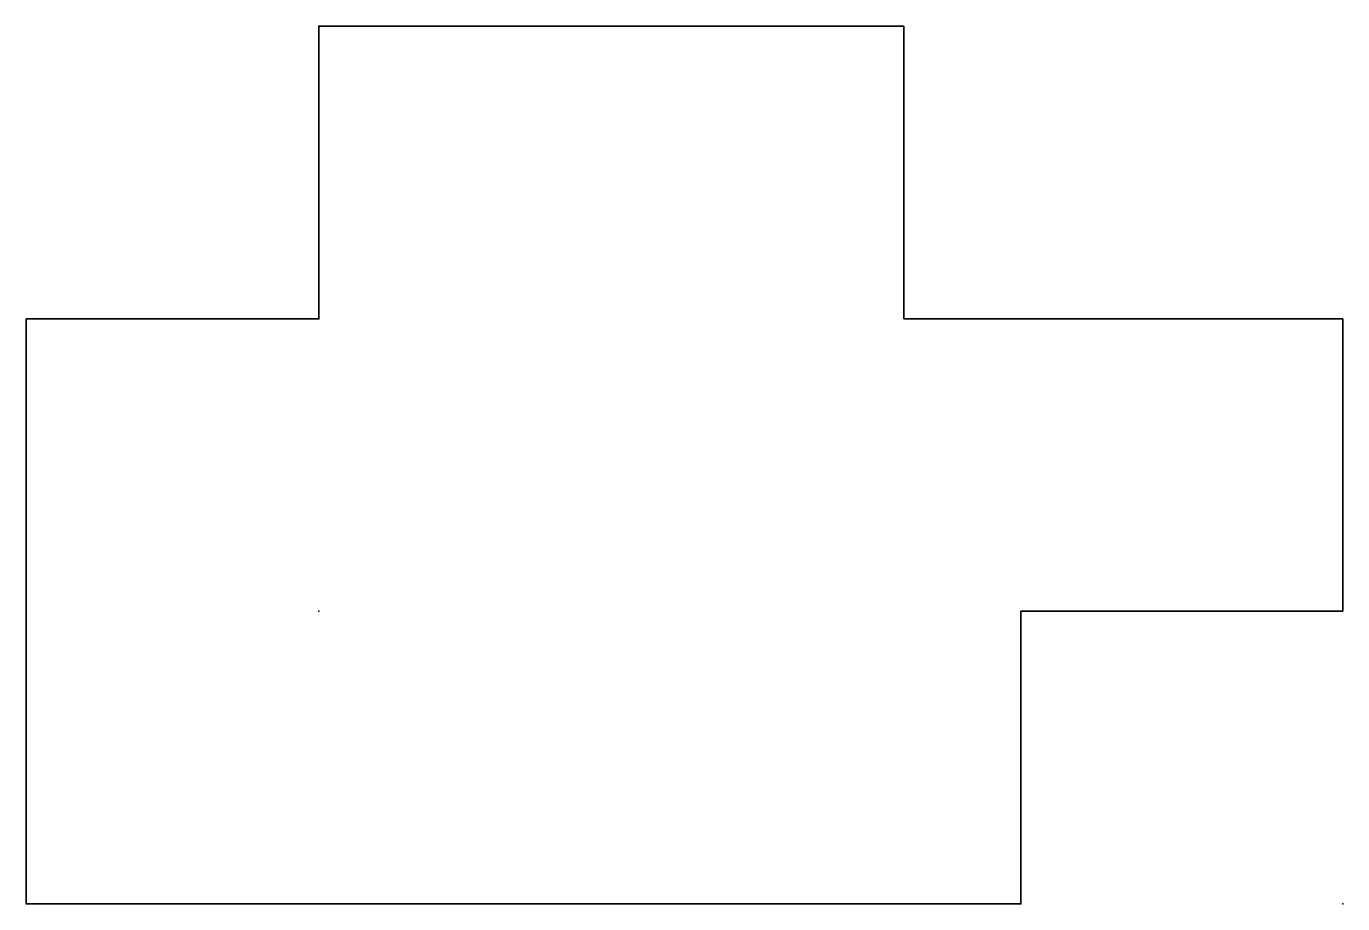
# Model space of a CAD drawing. Header units: millimetres. Extents: x -100 to 350, y 0 to 300.
import ezdxf

# ---------------------------------------------------------------- set-up
doc = ezdxf.new("R2010")
doc.units = ezdxf.units.MM
doc.header["$MEASUREMENT"] = 0
for name, color, linetype in [('case_1 v2_Sketch1', 7, 'Continuous'), ('case_1 v2_Sketch10', 7, 'Continuous'), ('case_1 v2_Sketch11', 7, 'Continuous'), ('case_1 v2_Sketch2', 7, 'Continuous'), ('case_1 v2_Sketch3', 7, 'Continuous'), ('case_1 v2_Sketch4', 7, 'Continuous'), ('case_1 v2_Sketch5', 7, 'Continuous'), ('case_1 v2_Sketch6', 7, 'Continuous'), ('case_1 v2_Sketch7', 7, 'Continuous'), ('case_1 v2_Sketch8', 7, 'Continuous'), ('case_1 v2_Sketch9', 7, 'Continuous')]:
    doc.layers.add(name, color=color, linetype=linetype)

msp = doc.modelspace()

# ---------------------------------------------------------------- linework, layer by layer
at = {"layer": 'case_1 v2_Sketch1'}
for p, q in [((0, 300), (0, 200)), ((200, 300), (0, 300)), ((200, 200), (200, 300)), ((-100, 200), (-100, 0)), ((0, 200), (-100, 200)), ((350, 200), (200, 200)), ((350, 100), (350, 200)), ((240, 100), (350, 100)), ((240, 0), (240, 100)), ((-100, 0), (0, 0)), ((0, 0), (240, 0))]:
    msp.add_line(p, q, dxfattribs=at)
msp.add_point((0, 0), dxfattribs=at)
at = {"layer": 'case_1 v2_Sketch10'}
for p, q in [((-100, 200, 300), (0, 200, 300)), ((0, 200, 300), (-100, 200, 300)), ((-100, 200, 300), (-100, 200)), ((-100, 200), (-100, 200, 300)), ((-100, 200), (0, 200)), ((0, 200), (-100, 200)), ((0, 200, 300), (0, 200))]:
    msp.add_line(p, q, dxfattribs=at)
msp.add_point((0, 200), dxfattribs=at)
at = {"layer": 'case_1 v2_Sketch11'}
for p, q in [((-100, 200, 300), (-100, 0, 300)), ((-100, 200), (-100, 0)), ((-100, 0, 300), (-100, 200, 300)), ((-100, 200, 300), (-100, 200)), ((-100, 200), (-100, 0)), ((-100, 0), (-100, 0, 300))]:
    msp.add_line(p, q, dxfattribs=at)
msp.add_point((-100, 0), dxfattribs=at)
at = {"layer": 'case_1 v2_Sketch2'}
for p, q in [((-100, 0), (240, 0)), ((240, 0, 300), (-100, 0, 300)), ((240, 0, 300), (-100, 0, 300)), ((-100, 0, 300), (-100, 0)), ((-100, 0), (-100, 0, 300)), ((240, 0), (240, 0, 300)), ((240, 0, 300), (240, 0))]:
    msp.add_line(p, q, dxfattribs=at)
msp.add_point((0, 0), dxfattribs=at)
at = {"layer": 'case_1 v2_Sketch3'}
for p, q in [((240, 0), (240, 100)), ((240, 100, 300), (240, 0, 300)), ((240, 0, 300), (240, 100, 300)), ((240, 0), (240, 100)), ((240, 100), (240, 100, 300)), ((240, 100, 300), (240, 100)), ((240, 0, 300), (240, 0))]:
    msp.add_line(p, q, dxfattribs=at)
msp.add_point((240, 0), dxfattribs=at)
at = {"layer": 'case_1 v2_Sketch4'}
for p, q in [((240, 100), (350, 100)), ((240, 100, 300), (240, 100)), ((350, 100), (240, 100)), ((350, 100, 300), (240, 100, 300)), ((350, 100, 300), (240, 100, 300)), ((350, 100), (350, 100, 300)), ((350, 100, 300), (350, 100))]:
    msp.add_line(p, q, dxfattribs=at)
msp.add_point((0, 100), dxfattribs=at)
at = {"layer": 'case_1 v2_Sketch5'}
for p, q in [((350, 100, 300), (350, 200, 300)), ((350, 200), (350, 100)), ((350, 200, 300), (350, 200)), ((350, 100), (350, 200)), ((350, 200, 300), (350, 100, 300)), ((350, 200), (350, 200, 300)), ((350, 100, 300), (350, 100))]:
    msp.add_line(p, q, dxfattribs=at)
msp.add_point((350, 0), dxfattribs=at)
at = {"layer": 'case_1 v2_Sketch6'}
for p, q in [((350, 200), (200, 200)), ((200, 200), (200, 200, 300)), ((200, 200, 300), (350, 200, 300)), ((350, 200, 300), (200, 200, 300)), ((200, 200, 300), (200, 200)), ((350, 200), (200, 200)), ((350, 200, 300), (350, 200))]:
    msp.add_line(p, q, dxfattribs=at)
msp.add_point((0, 200), dxfattribs=at)
at = {"layer": 'case_1 v2_Sketch7'}
for p, q in [((200, 300), (200, 300, 300)), ((200, 300, 300), (200, 300)), ((200, 200, 300), (200, 300, 300)), ((200, 200), (200, 300)), ((200, 300, 300), (200, 200, 300)), ((200, 300), (200, 200)), ((200, 200, 300), (200, 200))]:
    msp.add_line(p, q, dxfattribs=at)
msp.add_point((200, 0), dxfattribs=at)
at = {"layer": 'case_1 v2_Sketch8'}
for p, q in [((0, 300), (0, 300, 300)), ((0, 300), (200, 300)), ((200, 300), (0, 300)), ((0, 300, 300), (200, 300, 300)), ((200, 300, 300), (0, 300, 300)), ((0, 300, 300), (0, 300)), ((200, 300, 300), (200, 300))]:
    msp.add_line(p, q, dxfattribs=at)
msp.add_point((0, 300), dxfattribs=at)
at = {"layer": 'case_1 v2_Sketch9'}
for p, q in [((0, 300, 300), (0, 300)), ((0, 200), (0, 300)), ((0, 300, 300), (0, 200, 300)), ((0, 200, 300), (0, 300, 300)), ((0, 300), (0, 200)), ((0, 200), (0, 200, 300)), ((0, 200, 300), (0, 200))]:
    msp.add_line(p, q, dxfattribs=at)
msp.add_point((0, 0), dxfattribs=at)

doc.saveas('drawing.dxf')
